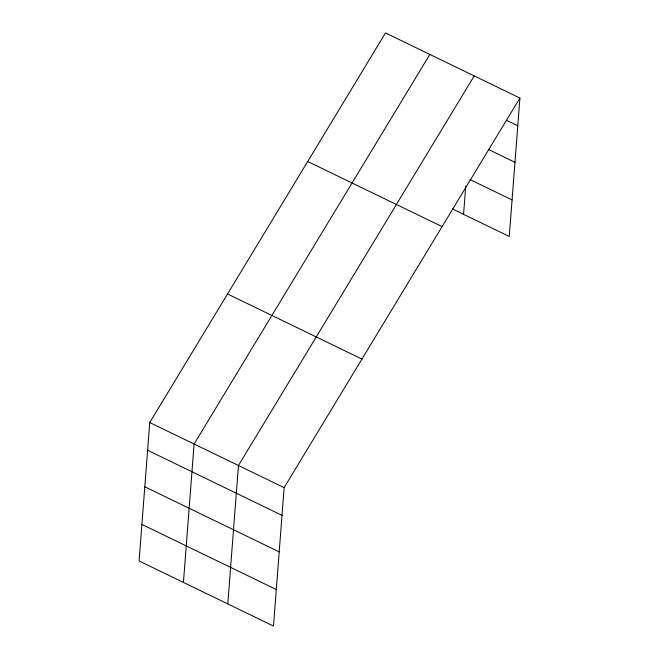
<?xml version="1.0" encoding="UTF-8"?>
<svg xmlns="http://www.w3.org/2000/svg" width="659" height="659" viewBox="0 0 659 659"><rect width="100%" height="100%" fill="white"/><g stroke="black" fill="none" stroke-linecap="round" stroke-linejoin="round"><path stroke-width="0.99" d="M149.741 422.543L139.09 560.949L273.493 626.05L284.144 487.635L519.91 98.051L385.507 32.95L149.741 422.543L284.144 487.635M183.441 582.432L194.092 444.018L429.857 54.433M227.8 603.916L238.443 465.501L474.216 75.917M463.565 214.332L465.748 185.92M519.91 98.051L509.259 236.457L452.478 208.961M506.812 120.457L517.776 125.77M488.467 149.461L514.967 162.295M470.032 179.569L512.076 199.932M307.704 161.513L442.107 226.614M227.544 293.972L361.948 359.073M147.608 450.262L282.011 515.354M144.799 486.787L279.202 551.888M141.899 524.424L276.302 589.525"/></g></svg>
